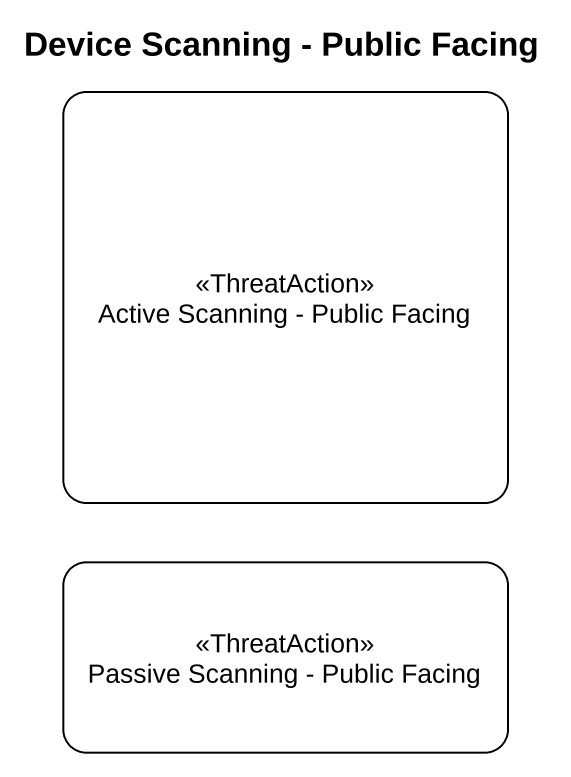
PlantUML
@startuml
title Device Scanning - Public Facing
hide empty description
state "Active Scanning - Public Facing" as Active_Scanning_Public <<ThreatAction>>
state "Passive Scanning - Public Facing" as Passive_Scanning_Public <<ThreatAction>>
@enduml
